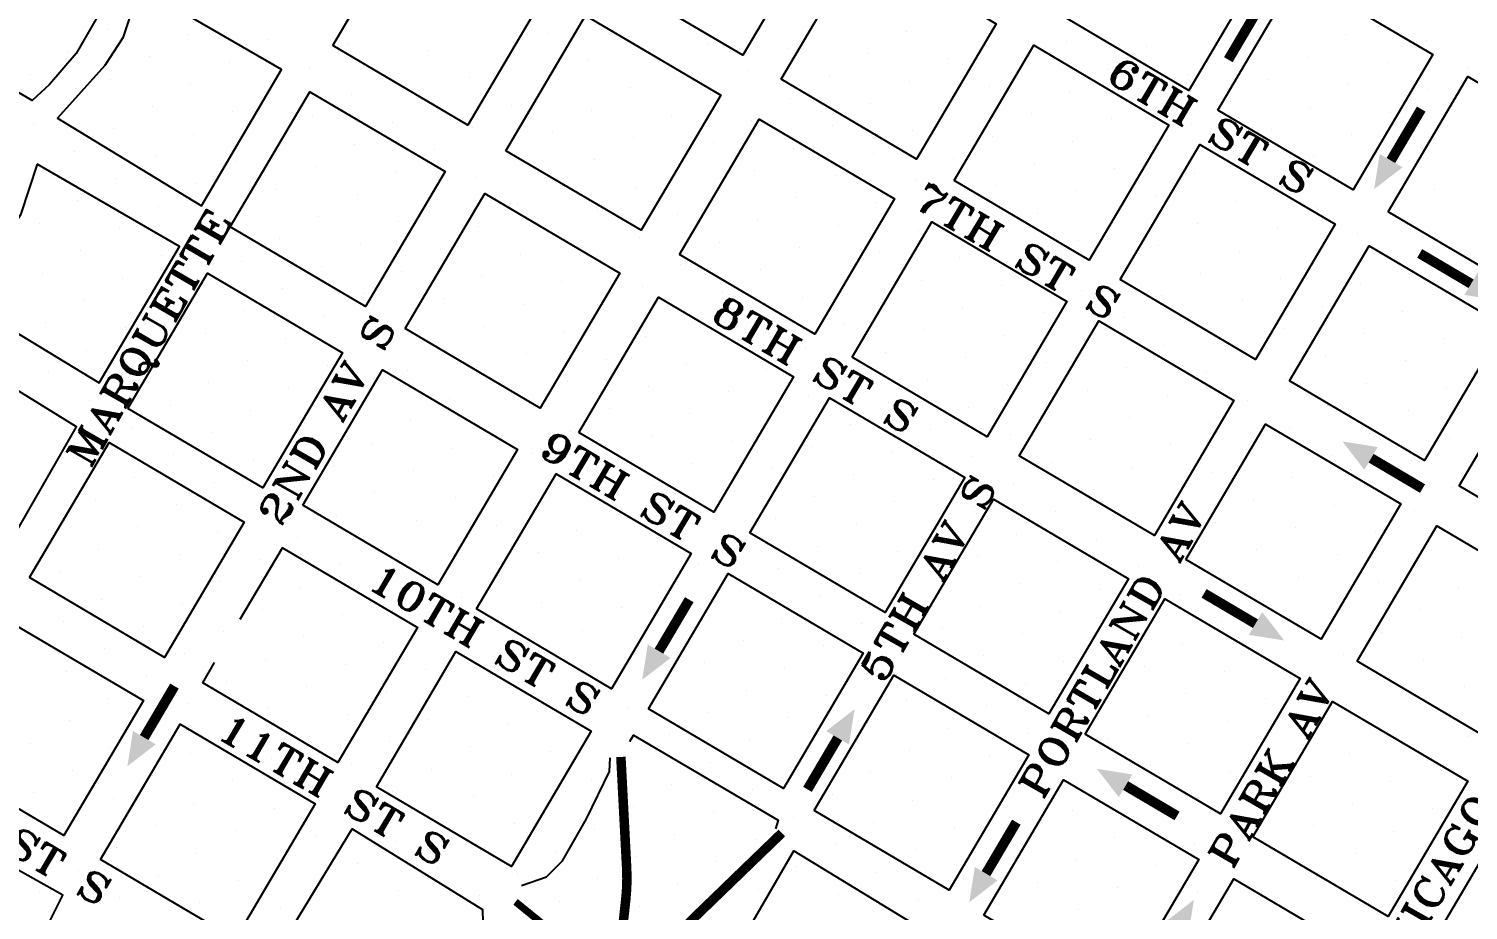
# Model space of a CAD drawing. Extents: x -273 to 22785, y -15 to 12122.
# Drawn here: x 5382 to 8410, y 4282 to 6135 of the extents above; entities that cross this region are included whole.
import ezdxf

# ---------------------------------------------------------------- set-up
doc = ezdxf.new("R2010")
doc.units = 0
doc.layers.get('0').update_dxf_attribs({"linetype": 'CONTINUOUS'})
for name, color, linetype in [('FREEWAYS', 2, 'CONTINUOUS'), ('HYPERLINK_REGIONS', 253, 'CONTINUOUS'), ('STREET_CURBS', 7, 'CONTINUOUS'), ('STREET_NAMES', 7, 'CONTINUOUS'), ('TRAFFIC_DIRECTION_ARROW', 7, 'CONTINUOUS')]:
    doc.layers.add(name, color=color, linetype=linetype)
doc.styles.add('ROMAN_60', font='romant.shx', dxfattribs={"height": 60})

# ---------------------------------------------------------------- blocks, each defined once
blk = doc.blocks.new('*X5')
at = {"color": 0}
for p, q in [((5547.7, 6133.8), (5547.7, 6133.8)), ((5716.4, 6122.9), (5716.4, 6122.9)), ((6472.2, 6126.2), (6472.2, 6126.2)), ((7228, 6129.6), (7228, 6129.6)), ((7396.7, 6118.7), (7396.7, 6118.7)), ((7983.8, 6133), (7983.8, 6133)), ((8152.5, 6122.1), (8152.5, 6122.1)), ((5466.5, 6086.9), (5466.5, 6086.9)), ((5885, 6112), (5885, 6112)), ((6053.7, 6101.1), (6053.7, 6101.1)), ((6222.3, 6090.2), (6222.3, 6090.2)), ((6640.8, 6115.4), (6640.8, 6115.4)), ((6809.5, 6104.5), (6809.5, 6104.5)), ((6978.2, 6093.6), (6978.2, 6093.6)), ((7565.3, 6107.9), (7565.3, 6107.9)), ((7734, 6097), (7734, 6097)), ((8321.2, 6111.2), (8321.2, 6111.2)), ((5635.2, 6076), (5635.2, 6076)), ((5803.8, 6065.1), (5803.8, 6065.1)), ((6391, 6079.4), (6391, 6079.4)), ((6559.7, 6068.5), (6559.7, 6068.5)), ((6728.3, 6057.6), (6728.3, 6057.6)), ((7146.8, 6082.7), (7146.8, 6082.7)), ((7315.5, 6071.9), (7315.5, 6071.9)), ((7484.1, 6061), (7484.1, 6061)), ((7902.7, 6086.1), (7902.7, 6086.1)), ((8071.3, 6075.2), (8071.3, 6075.2)), ((8240, 6064.3), (8240, 6064.3)), ((5385.3, 6040), (5385.3, 6040)), ((5554, 6029.1), (5554, 6029.1)), ((5972.5, 6054.3), (5972.5, 6054.3)), ((6141.1, 6043.4), (6141.1, 6043.4)), ((6309.8, 6032.5), (6309.8, 6032.5)), ((6897, 6046.7), (6897, 6046.7)), ((7065.6, 6035.9), (7065.6, 6035.9)), ((7652.8, 6050.1), (7652.8, 6050.1)), ((7821.5, 6039.2), (7821.5, 6039.2)), ((7990.1, 6028.3), (7990.1, 6028.3)), ((8408.6, 6053.5), (8408.6, 6053.5)), ((5722.6, 6018.3), (5722.6, 6018.3)), ((5891.3, 6007.4), (5891.3, 6007.4)), ((6060, 5996.5), (6060, 5996.5)), ((6478.5, 6021.6), (6478.5, 6021.6)), ((6647.1, 6010.7), (6647.1, 6010.7)), ((6815.8, 5999.9), (6815.8, 5999.9)), ((7234.3, 6025), (7234.3, 6025)), ((7403, 6014.1), (7403, 6014.1)), ((7571.6, 6003.2), (7571.6, 6003.2)), ((8158.8, 6017.5), (8158.8, 6017.5)), ((8327.4, 6006.6), (8327.4, 6006.6)), ((5472.8, 5982.3), (5472.8, 5982.3)), ((5641.5, 5971.4), (5641.5, 5971.4)), ((6228.6, 5985.6), (6228.6, 5985.6)), ((6397.3, 5974.7), (6397.3, 5974.7)), ((6984.4, 5989), (6984.4, 5989)), ((7153.1, 5978.1), (7153.1, 5978.1)), ((7321.8, 5967.2), (7321.8, 5967.2)), ((7740.3, 5992.4), (7740.3, 5992.4)), ((7908.9, 5981.5), (7908.9, 5981.5)), ((8077.6, 5970.6), (8077.6, 5970.6)), ((5391.6, 5935.4), (5391.6, 5935.4)), ((5810.1, 5960.5), (5810.1, 5960.5)), ((5978.8, 5949.6), (5978.8, 5949.6)), ((6147.4, 5938.7), (6147.4, 5938.7)), ((6565.9, 5963.9), (6565.9, 5963.9)), ((6734.6, 5953), (6734.6, 5953)), ((6903.3, 5942.1), (6903.3, 5942.1)), ((7490.4, 5956.4), (7490.4, 5956.4)), ((7659.1, 5945.5), (7659.1, 5945.5)), ((8246.3, 5959.7), (8246.3, 5959.7)), ((5560.3, 5924.5), (5560.3, 5924.5)), ((5728.9, 5913.6), (5728.9, 5913.6)), ((6316.1, 5927.9), (6316.1, 5927.9)), ((6484.7, 5917), (6484.7, 5917)), ((6653.4, 5906.1), (6653.4, 5906.1)), ((7071.9, 5931.2), (7071.9, 5931.2)), ((7240.6, 5920.4), (7240.6, 5920.4)), ((7409.2, 5909.5), (7409.2, 5909.5)), ((7827.7, 5934.6), (7827.7, 5934.6)), ((7996.4, 5923.7), (7996.4, 5923.7)), ((8165.1, 5912.8), (8165.1, 5912.8)), ((5479.1, 5877.6), (5479.1, 5877.6)), ((5897.6, 5902.7), (5897.6, 5902.7)), ((6066.2, 5891.9), (6066.2, 5891.9)), ((6234.9, 5881), (6234.9, 5881)), ((6822.1, 5895.2), (6822.1, 5895.2)), ((6990.7, 5884.4), (6990.7, 5884.4)), ((7577.9, 5898.6), (7577.9, 5898.6)), ((7746.6, 5887.7), (7746.6, 5887.7)), ((7915.2, 5876.8), (7915.2, 5876.8)), ((8333.7, 5902), (8333.7, 5902)), ((5647.7, 5866.8), (5647.7, 5866.8)), ((5816.4, 5855.9), (5816.4, 5855.9)), ((5985, 5845), (5985, 5845)), ((6403.6, 5870.1), (6403.6, 5870.1)), ((6572.2, 5859.2), (6572.2, 5859.2)), ((6740.9, 5848.4), (6740.9, 5848.4)), ((7159.4, 5873.5), (7159.4, 5873.5)), ((7328, 5862.6), (7328, 5862.6)), ((7496.7, 5851.7), (7496.7, 5851.7)), ((8083.9, 5866), (8083.9, 5866)), ((8252.5, 5855.1), (8252.5, 5855.1)), ((5397.9, 5830.8), (5397.9, 5830.8)), ((5566.5, 5819.9), (5566.5, 5819.9)), ((6153.7, 5834.1), (6153.7, 5834.1)), ((6322.4, 5823.2), (6322.4, 5823.2)), ((6909.5, 5837.5), (6909.5, 5837.5)), ((7078.2, 5826.6), (7078.2, 5826.6)), ((7246.9, 5815.7), (7246.9, 5815.7)), ((7665.4, 5840.8), (7665.4, 5840.8)), ((7834, 5830), (7834, 5830)), ((8002.7, 5819.1), (8002.7, 5819.1)), ((5735.2, 5809), (5735.2, 5809)), ((5903.9, 5798.1), (5903.9, 5798.1)), ((6072.5, 5787.2), (6072.5, 5787.2)), ((6491, 5812.4), (6491, 5812.4)), ((6659.7, 5801.5), (6659.7, 5801.5)), ((6828.3, 5790.6), (6828.3, 5790.6)), ((7415.5, 5804.9), (7415.5, 5804.9)), ((7584.2, 5794), (7584.2, 5794)), ((8171.3, 5808.2), (8171.3, 5808.2)), ((8340, 5797.3), (8340, 5797.3)), ((5485.4, 5773), (5485.4, 5773)), ((5654, 5762.1), (5654, 5762.1)), ((6241.2, 5776.4), (6241.2, 5776.4)), ((6409.8, 5765.5), (6409.8, 5765.5)), ((6578.5, 5754.6), (6578.5, 5754.6)), ((6997, 5779.7), (6997, 5779.7)), ((7165.7, 5768.9), (7165.7, 5768.9)), ((7334.3, 5758), (7334.3, 5758)), ((7752.8, 5783.1), (7752.8, 5783.1)), ((7921.5, 5772.2), (7921.5, 5772.2)), ((8090.2, 5761.3), (8090.2, 5761.3)), ((5404.2, 5726.1), (5404.2, 5726.1)), ((5822.7, 5751.2), (5822.7, 5751.2)), ((5991.3, 5740.4), (5991.3, 5740.4)), ((6160, 5729.5), (6160, 5729.5)), ((6747.2, 5743.7), (6747.2, 5743.7)), ((6915.8, 5732.9), (6915.8, 5732.9)), ((7503, 5747.1), (7503, 5747.1)), ((7671.6, 5736.2), (7671.6, 5736.2)), ((7840.3, 5725.3), (7840.3, 5725.3)), ((8258.8, 5750.5), (8258.8, 5750.5)), ((5572.8, 5715.2), (5572.8, 5715.2)), ((5741.5, 5704.4), (5741.5, 5704.4)), ((5910.1, 5693.5), (5910.1, 5693.5)), ((6328.6, 5718.6), (6328.6, 5718.6)), ((6497.3, 5707.7), (6497.3, 5707.7)), ((6666, 5696.9), (6666, 5696.9)), ((7084.5, 5722), (7084.5, 5722)), ((7253.1, 5711.1), (7253.1, 5711.1)), ((7421.8, 5700.2), (7421.8, 5700.2)), ((8009, 5714.5), (8009, 5714.5)), ((8177.6, 5703.6), (8177.6, 5703.6)), ((8346.3, 5692.7), (8346.3, 5692.7)), ((5491.6, 5668.4), (5491.6, 5668.4)), ((6078.8, 5682.6), (6078.8, 5682.6)), ((6247.5, 5671.7), (6247.5, 5671.7)), ((6834.6, 5686), (6834.6, 5686)), ((7003.3, 5675.1), (7003.3, 5675.1)), ((7171.9, 5664.2), (7171.9, 5664.2)), ((7590.5, 5689.3), (7590.5, 5689.3)), ((7759.1, 5678.5), (7759.1, 5678.5)), ((7927.8, 5667.6), (7927.8, 5667.6)), ((5660.3, 5657.5), (5660.3, 5657.5)), ((5829, 5646.6), (5829, 5646.6)), ((5997.6, 5635.7), (5997.6, 5635.7)), ((6416.1, 5660.9), (6416.1, 5660.9)), ((6584.8, 5650), (6584.8, 5650)), ((6753.4, 5639.1), (6753.4, 5639.1)), ((7340.6, 5653.3), (7340.6, 5653.3)), ((7509.3, 5642.5), (7509.3, 5642.5)), ((8096.4, 5656.7), (8096.4, 5656.7)), ((8265.1, 5645.8), (8265.1, 5645.8)), ((5410.4, 5621.5), (5410.4, 5621.5)), ((5579.1, 5610.6), (5579.1, 5610.6)), ((6166.3, 5624.9), (6166.3, 5624.9)), ((6334.9, 5614), (6334.9, 5614)), ((6503.6, 5603.1), (6503.6, 5603.1)), ((6922.1, 5628.2), (6922.1, 5628.2)), ((7090.8, 5617.4), (7090.8, 5617.4)), ((7259.4, 5606.5), (7259.4, 5606.5)), ((7677.9, 5631.6), (7677.9, 5631.6)), ((7846.6, 5620.7), (7846.6, 5620.7)), ((8015.2, 5609.8), (8015.2, 5609.8)), ((5747.8, 5599.7), (5747.8, 5599.7)), ((5916.4, 5588.9), (5916.4, 5588.9)), ((6085.1, 5578), (6085.1, 5578)), ((6672.2, 5592.2), (6672.2, 5592.2)), ((6840.9, 5581.4), (6840.9, 5581.4)), ((7428.1, 5595.6), (7428.1, 5595.6)), ((7596.7, 5584.7), (7596.7, 5584.7)), ((7765.4, 5573.8), (7765.4, 5573.8)), ((8183.9, 5599), (8183.9, 5599)), ((8352.6, 5588.1), (8352.6, 5588.1)), ((5497.9, 5563.7), (5497.9, 5563.7)), ((5666.6, 5552.9), (5666.6, 5552.9)), ((5835.2, 5542), (5835.2, 5542)), ((6253.7, 5567.1), (6253.7, 5567.1)), ((6422.4, 5556.2), (6422.4, 5556.2)), ((6591.1, 5545.4), (6591.1, 5545.4)), ((7009.6, 5570.5), (7009.6, 5570.5)), ((7178.2, 5559.6), (7178.2, 5559.6)), ((7346.9, 5548.7), (7346.9, 5548.7)), ((7934.1, 5563), (7934.1, 5563)), ((8102.7, 5552.1), (8102.7, 5552.1)), ((8271.4, 5541.2), (8271.4, 5541.2)), ((5416.7, 5516.9), (5416.7, 5516.9)), ((6003.9, 5531.1), (6003.9, 5531.1)), ((6172.5, 5520.2), (6172.5, 5520.2)), ((6759.7, 5534.5), (6759.7, 5534.5)), ((6928.4, 5523.6), (6928.4, 5523.6)), ((7097, 5512.7), (7097, 5512.7)), ((7515.5, 5537.8), (7515.5, 5537.8)), ((7684.2, 5527), (7684.2, 5527)), ((7852.9, 5516.1), (7852.9, 5516.1)), ((5585.4, 5506), (5585.4, 5506)), ((5754, 5495.1), (5754, 5495.1)), ((5922.7, 5484.2), (5922.7, 5484.2)), ((6341.2, 5509.4), (6341.2, 5509.4)), ((6509.9, 5498.5), (6509.9, 5498.5)), ((6678.5, 5487.6), (6678.5, 5487.6)), ((7265.7, 5501.8), (7265.7, 5501.8)), ((7434.4, 5491), (7434.4, 5491)), ((8021.5, 5505.2), (8021.5, 5505.2)), ((8190.2, 5494.3), (8190.2, 5494.3)), ((8358.8, 5483.5), (8358.8, 5483.5)), ((5504.2, 5459.1), (5504.2, 5459.1)), ((6091.4, 5473.4), (6091.4, 5473.4)), ((6260, 5462.5), (6260, 5462.5)), ((6428.7, 5451.6), (6428.7, 5451.6)), ((6847.2, 5476.7), (6847.2, 5476.7)), ((7015.8, 5465.8), (7015.8, 5465.8)), ((7184.5, 5455), (7184.5, 5455)), ((7603, 5480.1), (7603, 5480.1)), ((7771.7, 5469.2), (7771.7, 5469.2)), ((7940.3, 5458.3), (7940.3, 5458.3)), ((5672.9, 5448.2), (5672.9, 5448.2)), ((5841.5, 5437.4), (5841.5, 5437.4)), ((6010.2, 5426.5), (6010.2, 5426.5)), ((6597.3, 5440.7), (6597.3, 5440.7)), ((6766, 5429.9), (6766, 5429.9)), ((7353.2, 5444.1), (7353.2, 5444.1)), ((7521.8, 5433.2), (7521.8, 5433.2)), ((7690.5, 5422.3), (7690.5, 5422.3)), ((8109, 5447.5), (8109, 5447.5)), ((8277.7, 5436.6), (8277.7, 5436.6)), ((5423, 5412.2), (5423, 5412.2)), ((5591.7, 5401.4), (5591.7, 5401.4)), ((5760.3, 5390.5), (5760.3, 5390.5)), ((6178.8, 5415.6), (6178.8, 5415.6)), ((6347.5, 5404.7), (6347.5, 5404.7)), ((6516.1, 5393.9), (6516.1, 5393.9)), ((6934.7, 5419), (6934.7, 5419)), ((7103.3, 5408.1), (7103.3, 5408.1)), ((7272, 5397.2), (7272, 5397.2)), ((7859.1, 5411.5), (7859.1, 5411.5)), ((8027.8, 5400.6), (8027.8, 5400.6)), ((8196.5, 5389.7), (8196.5, 5389.7)), ((5929, 5379.6), (5929, 5379.6)), ((6097.6, 5368.7), (6097.6, 5368.7)), ((6684.8, 5383), (6684.8, 5383)), ((6853.5, 5372.1), (6853.5, 5372.1)), ((7022.1, 5361.2), (7022.1, 5361.2)), ((7440.6, 5386.3), (7440.6, 5386.3)), ((7609.3, 5375.5), (7609.3, 5375.5)), ((7778, 5364.6), (7778, 5364.6)), ((8365.1, 5378.8), (8365.1, 5378.8)), ((5510.5, 5354.5), (5510.5, 5354.5)), ((5679.1, 5343.6), (5679.1, 5343.6)), ((5847.8, 5332.7), (5847.8, 5332.7)), ((6266.3, 5357.9), (6266.3, 5357.9)), ((6435, 5347), (6435, 5347)), ((6603.6, 5336.1), (6603.6, 5336.1)), ((7190.8, 5350.3), (7190.8, 5350.3)), ((7359.4, 5339.5), (7359.4, 5339.5)), ((7946.6, 5353.7), (7946.6, 5353.7)), ((8115.3, 5342.8), (8115.3, 5342.8)), ((8283.9, 5332), (8283.9, 5332)), ((5429.3, 5307.6), (5429.3, 5307.6)), ((6016.5, 5321.9), (6016.5, 5321.9)), ((6185.1, 5311), (6185.1, 5311)), ((6353.8, 5300.1), (6353.8, 5300.1)), ((6772.3, 5325.2), (6772.3, 5325.2)), ((6940.9, 5314.3), (6940.9, 5314.3)), ((7109.6, 5303.5), (7109.6, 5303.5)), ((7528.1, 5328.6), (7528.1, 5328.6)), ((7696.8, 5317.7), (7696.8, 5317.7)), ((7865.4, 5306.8), (7865.4, 5306.8)), ((5597.9, 5296.7), (5597.9, 5296.7)), ((5766.6, 5285.9), (5766.6, 5285.9)), ((5935.3, 5275), (5935.3, 5275)), ((6522.4, 5289.2), (6522.4, 5289.2)), ((6691.1, 5278.3), (6691.1, 5278.3)), ((7278.3, 5292.6), (7278.3, 5292.6)), ((7446.9, 5281.7), (7446.9, 5281.7)), ((7615.6, 5270.8), (7615.6, 5270.8)), ((8034.1, 5296), (8034.1, 5296)), ((8202.7, 5285.1), (8202.7, 5285.1)), ((8371.4, 5274.2), (8371.4, 5274.2)), ((5516.8, 5249.9), (5516.8, 5249.9)), ((5685.4, 5239), (5685.4, 5239)), ((6103.9, 5264.1), (6103.9, 5264.1)), ((6272.6, 5253.2), (6272.6, 5253.2)), ((6441.2, 5242.4), (6441.2, 5242.4)), ((6859.7, 5267.5), (6859.7, 5267.5)), ((7028.4, 5256.6), (7028.4, 5256.6)), ((7197.1, 5245.7), (7197.1, 5245.7)), ((7784.2, 5260), (7784.2, 5260)), ((7952.9, 5249.1), (7952.9, 5249.1)), ((5854.1, 5228.1), (5854.1, 5228.1)), ((6022.7, 5217.2), (6022.7, 5217.2)), ((6609.9, 5231.5), (6609.9, 5231.5)), ((6778.6, 5220.6), (6778.6, 5220.6)), ((6947.2, 5209.7), (6947.2, 5209.7)), ((7365.7, 5234.8), (7365.7, 5234.8)), ((7534.4, 5224), (7534.4, 5224)), ((7703, 5213.1), (7703, 5213.1)), ((8121.6, 5238.2), (8121.6, 5238.2)), ((8290.2, 5227.3), (8290.2, 5227.3)), ((5435.6, 5203), (5435.6, 5203)), ((5604.2, 5192.1), (5604.2, 5192.1)), ((5772.9, 5181.2), (5772.9, 5181.2)), ((6191.4, 5206.4), (6191.4, 5206.4)), ((6360, 5195.5), (6360, 5195.5)), ((6528.7, 5184.6), (6528.7, 5184.6)), ((7115.9, 5198.8), (7115.9, 5198.8)), ((7284.5, 5188), (7284.5, 5188)), ((7871.7, 5202.2), (7871.7, 5202.2)), ((8040.4, 5191.3), (8040.4, 5191.3)), ((8209, 5180.5), (8209, 5180.5)), ((5941.5, 5170.4), (5941.5, 5170.4)), ((6110.2, 5159.5), (6110.2, 5159.5)), ((6278.9, 5148.6), (6278.9, 5148.6)), ((6697.4, 5173.7), (6697.4, 5173.7)), ((6866, 5162.8), (6866, 5162.8)), ((7034.7, 5152), (7034.7, 5152)), ((7453.2, 5177.1), (7453.2, 5177.1)), ((7621.9, 5166.2), (7621.9, 5166.2)), ((7790.5, 5155.3), (7790.5, 5155.3)), ((8377.7, 5169.6), (8377.7, 5169.6)), ((5523, 5145.2), (5523, 5145.2)), ((5691.7, 5134.4), (5691.7, 5134.4)), ((5860.4, 5123.5), (5860.4, 5123.5)), ((6447.5, 5137.7), (6447.5, 5137.7)), ((6616.2, 5126.8), (6616.2, 5126.8)), ((7203.3, 5141.1), (7203.3, 5141.1)), ((7372, 5130.2), (7372, 5130.2)), ((7540.7, 5119.3), (7540.7, 5119.3)), ((7959.2, 5144.5), (7959.2, 5144.5)), ((8127.8, 5133.6), (8127.8, 5133.6)), ((8296.5, 5122.7), (8296.5, 5122.7)), ((5441.8, 5098.4), (5441.8, 5098.4)), ((5610.5, 5087.5), (5610.5, 5087.5)), ((6029, 5112.6), (6029, 5112.6)), ((6197.7, 5101.7), (6197.7, 5101.7)), ((6366.3, 5090.8), (6366.3, 5090.8)), ((6784.8, 5116), (6784.8, 5116)), ((6953.5, 5105.1), (6953.5, 5105.1)), ((7122.2, 5094.2), (7122.2, 5094.2)), ((7709.3, 5108.5), (7709.3, 5108.5)), ((7878, 5097.6), (7878, 5097.6)), ((5779.2, 5076.6), (5779.2, 5076.6)), ((5947.8, 5065.7), (5947.8, 5065.7)), ((6535, 5080), (6535, 5080)), ((6703.6, 5069.1), (6703.6, 5069.1)), ((6872.3, 5058.2), (6872.3, 5058.2)), ((7290.8, 5083.3), (7290.8, 5083.3)), ((7459.5, 5072.5), (7459.5, 5072.5)), ((7628.1, 5061.6), (7628.1, 5061.6)), ((8046.6, 5086.7), (8046.6, 5086.7)), ((8215.3, 5075.8), (8215.3, 5075.8)), ((8384, 5064.9), (8384, 5064.9)), ((5529.3, 5040.6), (5529.3, 5040.6)), ((5698, 5029.7), (5698, 5029.7)), ((6116.5, 5054.9), (6116.5, 5054.9)), ((6285.1, 5044), (6285.1, 5044)), ((6453.8, 5033.1), (6453.8, 5033.1)), ((7041, 5047.3), (7041, 5047.3)), ((7209.6, 5036.5), (7209.6, 5036.5)), ((7796.8, 5050.7), (7796.8, 5050.7)), ((7965.5, 5039.8), (7965.5, 5039.8)), ((8134.1, 5029), (8134.1, 5029)), ((5866.6, 5018.9), (5866.6, 5018.9)), ((6035.3, 5008), (6035.3, 5008)), ((6204, 4997.1), (6204, 4997.1)), ((6622.5, 5022.2), (6622.5, 5022.2)), ((6791.1, 5011.3), (6791.1, 5011.3)), ((6959.8, 5000.5), (6959.8, 5000.5)), ((7378.3, 5025.6), (7378.3, 5025.6)), ((7546.9, 5014.7), (7546.9, 5014.7)), ((7715.6, 5003.8), (7715.6, 5003.8)), ((8302.8, 5018.1), (8302.8, 5018.1)), ((5448.1, 4993.7), (5448.1, 4993.7)), ((5616.8, 4982.9), (5616.8, 4982.9)), ((5785.4, 4972), (5785.4, 4972)), ((6372.6, 4986.2), (6372.6, 4986.2)), ((6541.3, 4975.3), (6541.3, 4975.3)), ((7128.4, 4989.6), (7128.4, 4989.6)), ((7297.1, 4978.7), (7297.1, 4978.7)), ((7465.8, 4967.8), (7465.8, 4967.8)), ((7884.3, 4993), (7884.3, 4993)), ((8052.9, 4982.1), (8052.9, 4982.1)), ((8221.6, 4971.2), (8221.6, 4971.2)), ((5535.6, 4936), (5535.6, 4936)), ((5954.1, 4961.1), (5954.1, 4961.1)), ((6122.8, 4950.2), (6122.8, 4950.2)), ((6291.4, 4939.3), (6291.4, 4939.3)), ((6709.9, 4964.5), (6709.9, 4964.5)), ((6878.6, 4953.6), (6878.6, 4953.6)), ((7047.2, 4942.7), (7047.2, 4942.7)), ((7634.4, 4957), (7634.4, 4957)), ((7803.1, 4946.1), (7803.1, 4946.1)), ((8390.2, 4960.3), (8390.2, 4960.3)), ((5704.3, 4925.1), (5704.3, 4925.1)), ((5872.9, 4914.2), (5872.9, 4914.2)), ((6460.1, 4928.5), (6460.1, 4928.5)), ((6628.7, 4917.6), (6628.7, 4917.6)), ((6797.4, 4906.7), (6797.4, 4906.7)), ((7215.9, 4931.8), (7215.9, 4931.8)), ((7384.6, 4921), (7384.6, 4921)), ((7553.2, 4910.1), (7553.2, 4910.1)), ((7971.7, 4935.2), (7971.7, 4935.2)), ((8140.4, 4924.3), (8140.4, 4924.3)), ((8309.1, 4913.4), (8309.1, 4913.4)), ((5454.4, 4889.1), (5454.4, 4889.1)), ((5623.1, 4878.2), (5623.1, 4878.2)), ((6041.6, 4903.3), (6041.6, 4903.3)), ((6210.2, 4892.5), (6210.2, 4892.5)), ((6378.9, 4881.6), (6378.9, 4881.6)), ((6966.1, 4895.8), (6966.1, 4895.8)), ((7134.7, 4885), (7134.7, 4885)), ((7721.9, 4899.2), (7721.9, 4899.2)), ((7890.5, 4888.3), (7890.5, 4888.3)), ((8059.2, 4877.4), (8059.2, 4877.4)), ((5791.7, 4867.4), (5791.7, 4867.4)), ((5960.4, 4856.5), (5960.4, 4856.5)), ((6129, 4845.6), (6129, 4845.6)), ((6547.5, 4870.7), (6547.5, 4870.7)), ((6716.2, 4859.8), (6716.2, 4859.8)), ((6884.9, 4849), (6884.9, 4849)), ((7303.4, 4874.1), (7303.4, 4874.1)), ((7472, 4863.2), (7472, 4863.2)), ((7640.7, 4852.3), (7640.7, 4852.3)), ((8227.9, 4866.6), (8227.9, 4866.6)), ((8396.5, 4855.7), (8396.5, 4855.7)), ((5541.9, 4831.4), (5541.9, 4831.4)), ((5710.5, 4820.5), (5710.5, 4820.5)), ((6297.7, 4834.7), (6297.7, 4834.7)), ((6466.4, 4823.8), (6466.4, 4823.8)), ((7053.5, 4838.1), (7053.5, 4838.1)), ((7222.2, 4827.2), (7222.2, 4827.2)), ((7390.8, 4816.3), (7390.8, 4816.3)), ((7809.4, 4841.5), (7809.4, 4841.5)), ((7978, 4830.6), (7978, 4830.6)), ((8146.7, 4819.7), (8146.7, 4819.7)), ((5460.7, 4784.5), (5460.7, 4784.5)), ((5879.2, 4809.6), (5879.2, 4809.6)), ((6047.9, 4798.7), (6047.9, 4798.7)), ((6216.5, 4787.8), (6216.5, 4787.8)), ((6635, 4813), (6635, 4813)), ((6803.7, 4802.1), (6803.7, 4802.1)), ((6972.3, 4791.2), (6972.3, 4791.2)), ((7559.5, 4805.5), (7559.5, 4805.5)), ((7728.2, 4794.6), (7728.2, 4794.6)), ((8315.3, 4808.8), (8315.3, 4808.8)), ((5629.3, 4773.6), (5629.3, 4773.6)), ((5798, 4762.7), (5798, 4762.7)), ((6385.2, 4777), (6385.2, 4777)), ((6553.8, 4766.1), (6553.8, 4766.1)), ((6722.5, 4755.2), (6722.5, 4755.2)), ((7141, 4780.3), (7141, 4780.3)), ((7309.7, 4769.5), (7309.7, 4769.5)), ((7478.3, 4758.6), (7478.3, 4758.6)), ((7896.8, 4783.7), (7896.8, 4783.7)), ((8065.5, 4772.8), (8065.5, 4772.8)), ((8234.1, 4761.9), (8234.1, 4761.9)), ((5548.2, 4726.7), (5548.2, 4726.7)), ((5966.7, 4751.8), (5966.7, 4751.8)), ((6135.3, 4741), (6135.3, 4741)), ((6304, 4730.1), (6304, 4730.1)), ((6891.1, 4744.3), (6891.1, 4744.3)), ((7059.8, 4733.5), (7059.8, 4733.5)), ((7647, 4747.7), (7647, 4747.7)), ((7815.6, 4736.8), (7815.6, 4736.8)), ((7984.3, 4725.9), (7984.3, 4725.9)), ((8402.8, 4751.1), (8402.8, 4751.1)), ((5716.8, 4715.8), (5716.8, 4715.8)), ((5885.5, 4705), (5885.5, 4705)), ((6054.1, 4694.1), (6054.1, 4694.1)), ((6472.6, 4719.2), (6472.6, 4719.2)), ((6641.3, 4708.3), (6641.3, 4708.3)), ((6810, 4697.5), (6810, 4697.5)), ((7228.5, 4722.6), (7228.5, 4722.6)), ((7397.1, 4711.7), (7397.1, 4711.7)), ((7565.8, 4700.8), (7565.8, 4700.8)), ((8153, 4715.1), (8153, 4715.1)), ((8321.6, 4704.2), (8321.6, 4704.2)), ((5467, 4679.9), (5467, 4679.9)), ((5635.6, 4669), (5635.6, 4669)), ((6222.8, 4683.2), (6222.8, 4683.2)), ((6391.5, 4672.3), (6391.5, 4672.3)), ((6978.6, 4686.6), (6978.6, 4686.6)), ((7147.3, 4675.7), (7147.3, 4675.7)), ((7315.9, 4664.8), (7315.9, 4664.8)), ((7734.4, 4689.9), (7734.4, 4689.9)), ((7903.1, 4679.1), (7903.1, 4679.1)), ((8071.8, 4668.2), (8071.8, 4668.2)), ((5385.8, 4633), (5385.8, 4633)), ((5804.3, 4658.1), (5804.3, 4658.1)), ((5972.9, 4647.2), (5972.9, 4647.2)), ((6141.6, 4636.3), (6141.6, 4636.3)), ((6560.1, 4661.5), (6560.1, 4661.5)), ((6728.8, 4650.6), (6728.8, 4650.6)), ((6897.4, 4639.7), (6897.4, 4639.7)), ((7484.6, 4654), (7484.6, 4654)), ((7653.3, 4643.1), (7653.3, 4643.1)), ((8240.4, 4657.3), (8240.4, 4657.3)), ((8409.1, 4646.4), (8409.1, 4646.4)), ((5554.4, 4622.1), (5554.4, 4622.1)), ((5723.1, 4611.2), (5723.1, 4611.2)), ((6310.3, 4625.5), (6310.3, 4625.5)), ((6478.9, 4614.6), (6478.9, 4614.6)), ((6647.6, 4603.7), (6647.6, 4603.7)), ((7066.1, 4628.8), (7066.1, 4628.8)), ((7234.7, 4618), (7234.7, 4618)), ((7403.4, 4607.1), (7403.4, 4607.1)), ((7821.9, 4632.2), (7821.9, 4632.2)), ((7990.6, 4621.3), (7990.6, 4621.3)), ((8159.2, 4610.4), (8159.2, 4610.4)), ((5473.2, 4575.2), (5473.2, 4575.2)), ((5891.8, 4600.3), (5891.8, 4600.3)), ((6060.4, 4589.5), (6060.4, 4589.5)), ((6229.1, 4578.6), (6229.1, 4578.6)), ((6816.2, 4592.8), (6816.2, 4592.8)), ((6984.9, 4582), (6984.9, 4582)), ((7572.1, 4596.2), (7572.1, 4596.2)), ((7740.7, 4585.3), (7740.7, 4585.3)), ((7909.4, 4574.4), (7909.4, 4574.4)), ((8327.9, 4599.6), (8327.9, 4599.6)), ((5641.9, 4564.3), (5641.9, 4564.3)), ((5810.6, 4553.5), (5810.6, 4553.5)), ((5979.2, 4542.6), (5979.2, 4542.6)), ((6397.7, 4567.7), (6397.7, 4567.7)), ((6566.4, 4556.8), (6566.4, 4556.8)), ((6735, 4546), (6735, 4546)), ((7153.6, 4571.1), (7153.6, 4571.1)), ((7322.2, 4560.2), (7322.2, 4560.2)), ((7490.9, 4549.3), (7490.9, 4549.3)), ((8078, 4563.6), (8078, 4563.6)), ((8246.7, 4552.7), (8246.7, 4552.7)), ((5392.1, 4528.3), (5392.1, 4528.3)), ((5560.7, 4517.5), (5560.7, 4517.5)), ((6147.9, 4531.7), (6147.9, 4531.7)), ((6316.5, 4520.8), (6316.5, 4520.8)), ((6903.7, 4535.1), (6903.7, 4535.1)), ((7072.4, 4524.2), (7072.4, 4524.2)), ((7241, 4513.3), (7241, 4513.3)), ((7659.5, 4538.4), (7659.5, 4538.4)), ((7828.2, 4527.6), (7828.2, 4527.6)), ((7996.9, 4516.7), (7996.9, 4516.7)), ((5729.4, 4506.6), (5729.4, 4506.6)), ((5898, 4495.7), (5898, 4495.7)), ((6066.7, 4484.8), (6066.7, 4484.8)), ((6485.2, 4510), (6485.2, 4510)), ((6653.9, 4499.1), (6653.9, 4499.1)), ((6822.5, 4488.2), (6822.5, 4488.2)), ((7409.7, 4502.4), (7409.7, 4502.4)), ((7578.3, 4491.6), (7578.3, 4491.6)), ((8165.5, 4505.8), (8165.5, 4505.8)), ((8334.2, 4494.9), (8334.2, 4494.9)), ((5479.5, 4470.6), (5479.5, 4470.6)), ((5648.2, 4459.7), (5648.2, 4459.7)), ((6235.4, 4474), (6235.4, 4474)), ((6404, 4463.1), (6404, 4463.1)), ((6572.7, 4452.2), (6572.7, 4452.2)), ((6991.2, 4477.3), (6991.2, 4477.3)), ((7159.8, 4466.5), (7159.8, 4466.5)), ((7328.5, 4455.6), (7328.5, 4455.6)), ((7747, 4480.7), (7747, 4480.7)), ((7915.7, 4469.8), (7915.7, 4469.8)), ((8084.3, 4458.9), (8084.3, 4458.9)), ((5398.3, 4423.7), (5398.3, 4423.7)), ((5816.8, 4448.8), (5816.8, 4448.8)), ((5985.5, 4438), (5985.5, 4438)), ((6154.2, 4427.1), (6154.2, 4427.1)), ((6741.3, 4441.3), (6741.3, 4441.3)), ((6910, 4430.5), (6910, 4430.5)), ((7497.2, 4444.7), (7497.2, 4444.7)), ((7665.8, 4433.8), (7665.8, 4433.8)), ((7834.5, 4422.9), (7834.5, 4422.9)), ((8253, 4448.1), (8253, 4448.1)), ((5567, 4412.8), (5567, 4412.8)), ((5735.7, 4402), (5735.7, 4402)), ((5904.3, 4391.1), (5904.3, 4391.1)), ((6322.8, 4416.2), (6322.8, 4416.2)), ((6491.5, 4405.3), (6491.5, 4405.3)), ((6660.1, 4394.5), (6660.1, 4394.5)), ((7078.6, 4419.6), (7078.6, 4419.6)), ((7247.3, 4408.7), (7247.3, 4408.7)), ((7416, 4397.8), (7416, 4397.8)), ((8003.1, 4412.1), (8003.1, 4412.1)), ((8171.8, 4401.2), (8171.8, 4401.2)), ((5485.8, 4366), (5485.8, 4366)), ((6073, 4380.2), (6073, 4380.2)), ((6241.6, 4369.3), (6241.6, 4369.3)), ((6828.8, 4383.6), (6828.8, 4383.6)), ((6997.5, 4372.7), (6997.5, 4372.7)), ((7166.1, 4361.8), (7166.1, 4361.8)), ((7584.6, 4386.9), (7584.6, 4386.9)), ((7753.3, 4376.1), (7753.3, 4376.1)), ((7921.9, 4365.2), (7921.9, 4365.2)), ((8340.5, 4390.3), (8340.5, 4390.3)), ((5654.5, 4355.1), (5654.5, 4355.1)), ((5823.1, 4344.2), (5823.1, 4344.2)), ((5991.8, 4333.3), (5991.8, 4333.3)), ((6410.3, 4358.5), (6410.3, 4358.5)), ((6579, 4347.6), (6579, 4347.6)), ((6747.6, 4336.7), (6747.6, 4336.7)), ((7334.8, 4350.9), (7334.8, 4350.9)), ((7503.4, 4340.1), (7503.4, 4340.1)), ((8090.6, 4354.3), (8090.6, 4354.3)), ((8259.3, 4343.4), (8259.3, 4343.4)), ((5404.6, 4319.1), (5404.6, 4319.1)), ((5573.3, 4308.2), (5573.3, 4308.2)), ((6160.4, 4322.5), (6160.4, 4322.5)), ((6329.1, 4311.6), (6329.1, 4311.6)), ((6497.8, 4300.7), (6497.8, 4300.7)), ((6916.3, 4325.8), (6916.3, 4325.8)), ((7084.9, 4314.9), (7084.9, 4314.9)), ((7253.6, 4304.1), (7253.6, 4304.1)), ((7672.1, 4329.2), (7672.1, 4329.2)), ((7840.8, 4318.3), (7840.8, 4318.3)), ((8009.4, 4307.4), (8009.4, 4307.4)), ((5741.9, 4297.3), (5741.9, 4297.3)), ((5910.6, 4286.5), (5910.6, 4286.5)), ((6666.4, 4289.8), (6666.4, 4289.8)), ((7422.2, 4293.2), (7422.2, 4293.2)), ((7590.9, 4282.3), (7590.9, 4282.3)), ((8178.1, 4296.6), (8178.1, 4296.6)), ((8346.7, 4285.7), (8346.7, 4285.7))]:
    blk.add_line(p, q, dxfattribs=at)
blk = doc.blocks.new('ARROW')
at = {"layer": 'STREET_CURBS', "const_width": 23.4}
blk.add_lwpolyline([(-67.3, -0.9), (-207.4, -0.9)], dxfattribs=at)
at = {"layer": 'STREET_CURBS'}
blk.add_solid([(-67.3, 30.7), (10.7, -0.5), (-67.3, -31.3)], dxfattribs=at)

msp = doc.modelspace()

# ---------------------------------------------------------------- linework, layer by layer
at = {"layer": 'FREEWAYS'}
for points, const_width in [([(6618.6, 4127.4), (6637.9, 4305.5, 0.039991), (6639.7, 4369.3), (6627.5, 4604)], 20), ([(6966, 4444), (6773.6, 4258.2, 0.140367), (6663.4, 4067.5)], 20), ([(6606.7, 3353.5), (6661, 3787.7, 0.236774), (6550.6, 4167.6, 0.04254), (6405.9, 4299.3, 0.329815)], 15)]:
    msp.add_lwpolyline(points, format="xyb", dxfattribs=dict(at, const_width=const_width))
at = {"layer": 'STREET_CURBS'}
for points in [[(6599.5, 6247.1), (6767, 6531.4), (7051.3, 6363.8), (6883.7, 6079.5)], [(7537.8, 6173.2), (7705.4, 6457.5), (7989.7, 6289.9), (7822.1, 6005.6)], [(5246.5, 6440.5), (5555.7, 6257.6), (5534.2, 6174.2), (5481.8, 6083.4), (5425.5, 6017.6), (5389.4, 5984.6), (5078.1, 6166.5)], [(6021.4, 6100.1), (6189, 6384.4), (6473.3, 6216.8), (6305.7, 5932.5)], [(6964.7, 6028.8), (7132.3, 6313.1), (7416.6, 6145.5), (7249, 5861.2)], [(7883.4, 5964.2), (8051, 6248.5), (8335.3, 6080.9), (8167.7, 5796.6)], [(5614.7, 6222.8), (5579.5, 6116.2), (5541.7, 6057.7), (5442.4, 5946.8), (5745.2, 5762.8), (5913.9, 6049.8)], [(6385.7, 5878.8), (6553.3, 6163.1), (6837.6, 5995.6), (6670, 5711.3)], [(7328.4, 5816), (7496, 6100.3), (7780.3, 5932.7), (7612.7, 5648.5)], [(8241.6, 5750.4), (8409.2, 6034.6), (8693.5, 5867.1), (8525.9, 5582.8)], [(5805.9, 5718.4), (5973.5, 6002.6), (6257.7, 5835.1), (6090.2, 5550.8)], [(6751, 5660.6), (6918.6, 5944.9), (7202.9, 5777.3), (7035.3, 5493)], [(7678.1, 5607.6), (7845.6, 5891.9), (8129.9, 5724.3), (7962.4, 5440)], [(5399.6, 5850.6), (5364.4, 5744), (5326.5, 5685.4), (5227.3, 5574.5), (5530, 5390.5), (5698.7, 5677.5)], [(6173.6, 5504.6), (6341.2, 5788.9), (6625.5, 5621.3), (6457.9, 5337.1)], [(7113.8, 5444.8), (7281.3, 5729.1), (7565.6, 5561.5), (7398, 5277.2)], [(8033.8, 5394.7), (8201.3, 5679), (8485.6, 5511.4), (8318, 5227.1)], [(5590.3, 5337), (5757.9, 5621.3), (6042.2, 5453.8), (5874.6, 5169.5)], [(6538.9, 5286.4), (6706.5, 5570.7), (6990.7, 5403.1), (6823.2, 5118.8)], [(7465.4, 5236.9), (7633, 5521.2), (7917.2, 5353.6), (7749.7, 5069.3)], [(5178.8, 5485.3), (5162.6, 5416.5), (5130, 5343.4), (5080.9, 5266.7), (5010.6, 5204.2), (5319.9, 5015.8), (5482.1, 5298.3)], [(8391.1, 5173.9), (8558.6, 5458.1), (8842.9, 5290.6), (8675.3, 5006.3)], [(5958.4, 5133.4), (6126, 5417.7), (6410.3, 5250.1), (6242.7, 4965.8)], [(6899.1, 5075.1), (7066.6, 5359.3), (7350.9, 5191.8), (7183.3, 4907.5)], [(7816.1, 5019.4), (7983.7, 5303.7), (8268, 5136.1), (8100.4, 4851.9)], [(5383.5, 4981), (5551, 5265.3), (5835.3, 5097.7), (5667.7, 4813.4)], [(6323.7, 4915.1), (6491.3, 5199.4), (6775.6, 5031.8), (6608, 4747.5)], [(7243.7, 4862), (7411.3, 5146.3), (7695.6, 4978.8), (7528, 4694.5)], [(8176.3, 4805.6), (8343.9, 5089.9), (8628.2, 4922.3), (8460.6, 4638)], [(6685.4, 4705.3), (6852.9, 4989.6), (7137.2, 4822), (6969.6, 4537.8)], [(7604.4, 4652.2), (7772, 4936.5), (8056.3, 4768.9), (7888.7, 4484.7)], [(5171.3, 4606.3), (5338.9, 4890.5), (5623.2, 4723), (5455.6, 4438.7)], [(6113.1, 4541.4), (6280.6, 4825.7), (6564.9, 4658.1), (6397.3, 4373.9)], [(7034.1, 4491.4), (7201.6, 4775.7), (7485.9, 4608.1), (7318.3, 4323.8)], [(7957.1, 4436.3), (8124.7, 4720.6), (8409, 4553), (8241.4, 4268.7)], [(5532.6, 4388.4), (5700.2, 4672.7), (5984.5, 4505.2), (5816.9, 4220.9)], [(7391.3, 4271.5), (7558.9, 4555.8), (7843.2, 4388.2), (7675.6, 4103.9)], [(8336, 4215.7), (8503.5, 4500), (8787.8, 4332.4), (8620.2, 4048.2)], [(5893.8, 4175.7), (6062.5, 4452.8), (6336.6, 4282.9), (6340.6, 4123.2), (6324.7, 4070.5), (6278.7, 4065.4), (6074.5, 4060.3)], [(6826.8, 4121.8), (6991.5, 4406.8), (7263, 4240.9), (7134.7, 4010), (7035.4, 4023.3), (6946.4, 4051.7)], [(7749, 4063.7), (7916.6, 4347.9), (8200.8, 4180.4), (8033.3, 3896.1)]]:
    msp.add_lwpolyline(points, close=True, dxfattribs=at)
for points in [[(5826.6, 4893.4), (5915.4, 5044), (6199.6, 4876.4), (6032.1, 4592.1), (5747.8, 4759.7)], [(5747.8, 4759.7), (5772.9, 4802.3)], [(6646.1, 4636.8), (6654, 4649.9), (6958.2, 4471), (6952.9, 4452.9)], [(6418.1, 4333.5), (6470.9, 4352.2), (6504.5, 4385.2), (6555.5, 4473.5), (6603.8, 4573.2), (6605, 4602.3)], [(4973.7, 4270.4), (4859.9, 4081.7), (4837.3, 4042.8), (4844.7, 4010.4), (4914.5, 3999.7), (5201.4, 3996.8), (5274.1, 4032.3), (5328.5, 4089), (5413.8, 4233.3), (5453.9, 4313.4), (5135.7, 4491.7), (4986.6, 4235)]]:
    msp.add_lwpolyline(points, dxfattribs=at)

# ---------------------------------------------------------------- block references
at = {"layer": 'HYPERLINK_REGIONS', "linetype": 'CONTINUOUS'}
msp.add_blockref('*X5', (0, 0), dxfattribs=at)
at = {"layer": 'TRAFFIC_DIRECTION_ARROW', "xscale": 0.8960000000001009, "yscale": 0.8960000000006402, "zscale": 0.896}
for p, rotation in [((7999.1, 6230.6), 59.45099843132864), ((8217.3, 5805.8), 239.4509984313286), ((8468.3, 5569), 329.4509984313286), ((8153.4, 5262.1), 149.4509984313286), ((8014.7, 4854.2), 329.4509984313286), ((6677.6, 4774.2), 239.4509984313286), ((5594.7, 4592.5), 239.4509984313286), ((7113.8, 4696.3), 59.45099843132864), ((7637, 4573.7), 149.4509984313286), ((7365.6, 4306.4), 239.4509984313286), ((7827.6, 4295.4), 59.45099843132864)]:
    msp.add_blockref('ARROW', p, dxfattribs=dict(at, rotation=rotation))

# ---------------------------------------------------------------- texts
at = {"layer": 'STREET_NAMES', "style": 'ROMAN_60', "width": 1.2}
for s, rotation, p in [('6TH ST S', 329.4489, (7645.1, 6027.6)), ('7TH ST S', 329.4489, (7238.6, 5764.5)), ('MARQUETTE', 59.9917, (5510, 5208.5)), ('8TH ST S', 329.4489, (6813.3, 5525.2)), ('2ND AV S', 59.9917, (5913.1, 5085.3)), ('9TH ST S', 329.4489, (6450.5, 5241)), ('5TH AV S', 59.9917, (7179.2, 4755)), ('PORTLAND AV', 59.9917, (7513.4, 4511.9)), ('10TH ST S', 329.4489, (6091.3, 4962.7)), ('PARK AV', 59.9917, (7912.2, 4365.3)), ('11TH ST S', 329.4489, (5774.3, 4647.8)), ('CHICAGO AV', 59.9917, (8249.4, 4121.6)), ('12TH ST S', 329.4489, (5063, 4564.6))]:
    msp.add_text(s, height=60, rotation=rotation, dxfattribs=at).set_placement(p)

doc.saveas('drawing.dxf')
